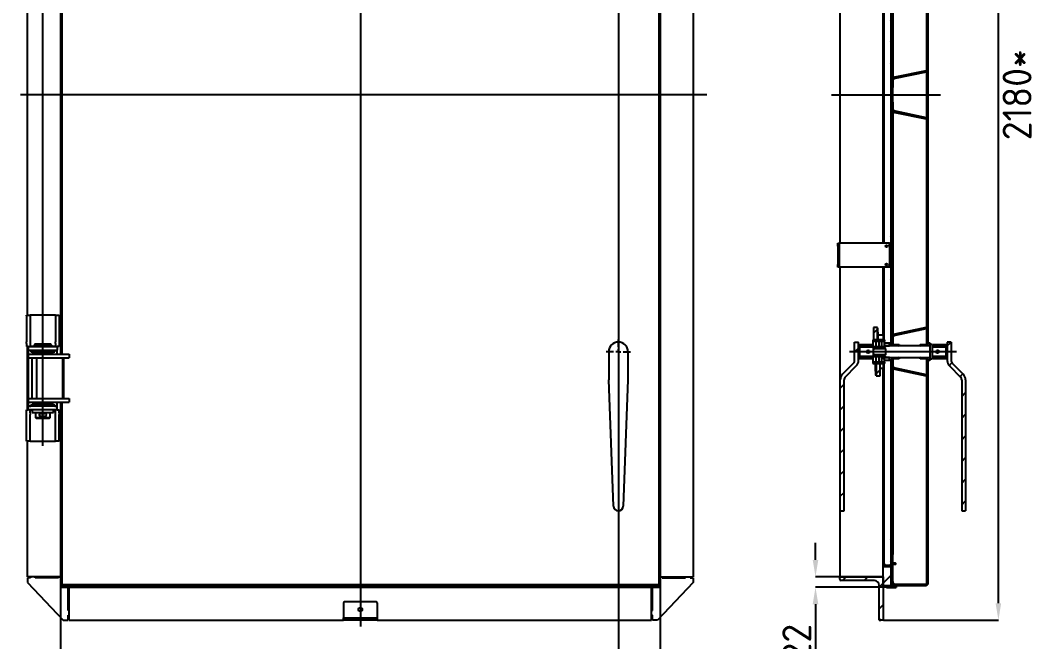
# Model space of a CAD drawing. Header units: millimetres. Extents: x 0 to 594, y 0 to 420.
# Drawn here: x 109.3 to 320.8, y 153.2 to 282 of the extents above; entities that cross this region are included whole.
import ezdxf

# ---------------------------------------------------------------- set-up
doc = ezdxf.new("R2010")
doc.units = ezdxf.units.MM
doc.header["$PDSIZE"] = -1
doc.layers.add('FORMAT', color=7, linetype='Continuous')
doc.styles.add('GOST-2.304_Type-B', font='')
doc.styles.add('SLDTEXTSTYLE1', font='TXT', dxfattribs={"width": 0.7})
doc.styles.get('GOST-2.304_Type-B').set_extended_font_data('GOST Common')
doc.dimstyles.new('SLDDIMSTYLE0', dxfattribs={"dimtxt": 3.5, "dimasz": 3.5, "dimexe": 0, "dimexo": 0.0625, "dimgap": 0.875, "dimtad": 2, "dimdec": 3, "dimlfac": 10, "dimrnd": 1e-09, "dimzin": 12, "dimdsep": 46, "dimtxsty": 'SLDTEXTSTYLE1', "dimsah": 1, "dimcen": 0.09, "dimadec": 0, "dimazin": 0, "dimtfac": 1, "dimtdec": 3, "dimtofl": 0, "dimtmove": 0, "dimatfit": 3, "dimfxl": 1, "dimfrac": 2, "dimtolj": 1, "dimtzin": 12, "dimarcsym": 0})
pattern_1 = [(45, (69, 0), (-2.245064, 2.245064), [])]
pattern_2 = [(135, (69, 0), (-2.245064, -2.245064), [])]

# ---------------------------------------------------------------- blocks, each defined once
blk = doc.blocks.new('*D3')
at = {"layer": 'Defpoints', "color": 0, "transparency": 16777216}
for p in [(117.55, 164.42), (241.95, 164.42), (117.55, 149.57)]:
    blk.add_point(p, dxfattribs=at)
at = {"layer": 'FORMAT', "color": 0, "lineweight": -2, "transparency": 16777216}
for p, q in [((117.55, 164.35), (117.55, 149.57)), ((241.95, 164.35), (241.95, 149.57)), ((238.45, 149.57), (121.05, 149.57))]:
    blk.add_line(p, q, dxfattribs=at)
at = {"layer": 'FORMAT', "color": 0, "transparency": 16777216}
for points in [[(121.05, 150.15), (121.05, 148.99), (117.55, 149.57)], [(238.45, 150.15), (238.45, 148.99), (241.95, 149.57)]]:
    blk.add_solid(points, dxfattribs=at)
at = {"layer": 'FORMAT', "color": 0, "transparency": 16777216, "insert": (179.75, 148.69), "char_height": 6, "attachment_point": 2, "style": 'GOST-2.304_Type-B'}
blk.add_mtext('\\A1;1244*', dxfattribs=at)
blk = doc.blocks.new('SW_CENTERMARKSYMBOL_1')
at = {"layer": 'FORMAT', "color": 0}
for p, q in [((0, 1), (0, 2.5)), ((-1, 0), (-2.5, 0)), ((0, 0), (-0.5, 0)), ((0, 0), (0, 0.5)), ((0, 0), (0, -0.5)), ((0, 0), (0.5, 0)), ((1, 0), (2.5, 0)), ((0, -1), (0, -34.14))]:
    blk.add_line(p, q, dxfattribs=at)
blk = doc.blocks.new('*D7')
at = {"layer": 'Defpoints', "color": 0, "transparency": 16777216}
for p in [(287.35, 375.62), (312.06, 375.62), (288.15, 157.62)]:
    blk.add_point(p, dxfattribs=at)
at = {"layer": 'FORMAT', "color": 0, "lineweight": -2, "transparency": 16777216}
for p, q in [((287.41, 375.62), (312.06, 375.62)), ((312.06, 161.12), (312.06, 372.12)), ((288.21, 157.62), (312.06, 157.62))]:
    blk.add_line(p, q, dxfattribs=at)
at = {"layer": 'FORMAT', "color": 0, "transparency": 16777216}
for points in [[(311.48, 372.12), (312.64, 372.12), (312.06, 375.62)], [(311.48, 161.12), (312.64, 161.12), (312.06, 157.62)]]:
    blk.add_solid(points, dxfattribs=at)
at = {"layer": 'FORMAT', "color": 0, "transparency": 16777216, "insert": (312.93, 266.62), "char_height": 6, "attachment_point": 2, "rotation": 90, "style": 'GOST-2.304_Type-B'}
blk.add_mtext('\\A1;2180*', dxfattribs=at)
blk = doc.blocks.new('*D31')
at = {"layer": 'Defpoints', "color": 0, "transparency": 16777216}
for p in [(288.15, 166.62), (274.13, 164.42), (290.85, 164.42)]:
    blk.add_point(p, dxfattribs=at)
at = {"layer": 'FORMAT', "color": 0, "lineweight": -2, "transparency": 16777216}
for p, q in [((274.13, 170.12), (274.13, 173.62)), ((288.09, 166.62), (274.13, 166.62)), ((290.79, 164.42), (274.13, 164.42)), ((274.13, 160.92), (274.13, 148.47))]:
    blk.add_line(p, q, dxfattribs=at)
at = {"layer": 'FORMAT', "color": 0, "transparency": 16777216}
for points in [[(273.55, 170.12), (274.71, 170.12), (274.13, 166.62)], [(273.55, 160.92), (274.71, 160.92), (274.13, 164.42)]]:
    blk.add_solid(points, dxfattribs=at)
at = {"layer": 'FORMAT', "color": 0, "transparency": 16777216, "insert": (270.25, 152.94), "char_height": 6, "attachment_point": 5, "rotation": 90, "style": 'GOST-2.304_Type-B'}
blk.add_mtext('\\A1;22', dxfattribs=at)

msp = doc.modelspace()

# ---------------------------------------------------------------- hatches: boundary and pattern name
at = {"linetype": 'Continuous', "lineweight": 0}
h = msp.add_hatch(dxfattribs=at)
h.set_pattern_fill('ANSI31', style=0)
h.paths.add_polyline_path([(217.05214, 214.32538), (217.65214, 214.32538), (217.65214, 215.51538), (217.05214, 215.51538)], flags=0)
h = msp.add_hatch(dxfattribs=at)
h.set_pattern_fill('ANSI31', angle=90, style=0)
h.paths.add_polyline_path([(217.65214, 214.32538), (218.25214, 214.32538), (218.25214, 215.51538), (217.65214, 215.51538)], flags=0)
h = msp.add_hatch(dxfattribs=at)
h.set_pattern_fill('ANSI31', angle=90, style=0)
h.paths.add_polyline_path([(218.85214, 214.32538), (219.45214, 214.32538), (219.45214, 215.51538), (218.85214, 215.51538)], flags=0)
h = msp.add_hatch(dxfattribs=at)
h.set_pattern_fill('ANSI31', angle=90, style=0)
edge = h.paths.add_edge_path(flags=0)
edge.add_line((228.85214, 214.61538), (228.85214, 215.11538))
edge.add_line((228.85214, 215.11538), (228.45214, 215.11538))
edge.add_line((228.45214, 215.11538), (228.45214, 214.86538))
edge.add_arc((228.40214, 214.86538), 0.05, 270, 360, ccw=False)
edge.add_line((228.40214, 214.81538), (226.85214, 214.81538))
edge.add_line((226.85214, 214.81538), (226.85214, 214.61538))
edge.add_line((226.85214, 214.61538), (226.95214, 214.51538))
edge.add_line((226.95214, 214.51538), (228.75214, 214.51538))
edge.add_line((228.75214, 214.51538), (228.85214, 214.61538))
h = msp.add_hatch(dxfattribs=at)
h.set_pattern_fill('ANSI31', style=0)
edge = h.paths.add_edge_path(flags=0)
edge.add_arc((216.05214, 213.31538), 0.2, -165, 165, ccw=False)
edge.add_line((215.85896, 213.26362), (215.76236, 213.23773))
edge.add_arc((216.05214, 213.31538), 0.3, 195, 525)
edge.add_line((215.76236, 213.39303), (215.85896, 213.36714))
h = msp.add_hatch(dxfattribs=at)
h.set_pattern_fill('ANSI31', style=0)
h.paths.add_polyline_path([(217.65214, 212.30538), (217.05214, 212.30538), (217.05214, 211.11538), (217.65214, 211.11538)], flags=0)
h = msp.add_hatch(dxfattribs=at)
h.set_pattern_fill('ANSI31', angle=90, style=0)
h.paths.add_polyline_path([(218.25214, 212.30538), (217.65214, 212.30538), (217.65214, 211.11538), (218.25214, 211.11538)], flags=0)
h = msp.add_hatch(dxfattribs=at)
h.set_pattern_fill('ANSI31', style=0)
h.paths.add_polyline_path([(218.85214, 212.30538), (218.25214, 212.30538), (218.25214, 211.11538), (218.85214, 211.11538)], flags=0)
h = msp.add_hatch(dxfattribs=at)
h.set_pattern_fill('ANSI31', style=0)
h.paths.add_polyline_path([(219.45214, 211.51538), (220.45214, 211.51538), (220.45214, 212.09038), (219.45214, 212.09038)], flags=0)
h = msp.add_hatch(dxfattribs=at)
h.set_pattern_fill('ANSI31', angle=90, style=0)
edge = h.paths.add_edge_path(flags=0)
edge.add_line((220.45214, 212.01538), (220.45214, 211.51538))
edge.add_line((220.45214, 211.51538), (220.85214, 211.51538))
edge.add_line((220.85214, 211.51538), (220.85214, 211.76538))
edge.add_arc((220.90214, 211.76538), 0.05, 90, 180, ccw=False)
edge.add_line((220.90214, 211.81538), (222.45214, 211.81538))
edge.add_line((222.45214, 211.81538), (222.45214, 212.01538))
edge.add_line((222.45214, 212.01538), (222.35214, 212.11538))
edge.add_line((222.35214, 212.11538), (220.55214, 212.11538))
edge.add_line((220.55214, 212.11538), (220.45214, 212.01538))
h = msp.add_hatch(dxfattribs=at)
h.set_pattern_fill('ANSI31', style=0)
edge = h.paths.add_edge_path(flags=0)
edge.add_arc((230.45214, 213.31538), 0.2, 15, 345, ccw=False)
edge.add_line((230.64533, 213.36714), (230.74192, 213.39303))
edge.add_arc((230.45214, 213.31538), 0.3, 15, 345)
edge.add_line((230.74192, 213.23773), (230.64533, 213.26362))
h = msp.add_hatch(dxfattribs=at)
h.set_pattern_fill('ANSI31', style=0)
h.paths.add_polyline_path([(219.85214, 164.71538), (219.85214, 164.41538), (221.85214, 164.41538), (221.85214, 164.71538)], flags=0)
at = {"layer": 'FORMAT'}
h = msp.add_hatch(dxfattribs=at)
h.set_pattern_fill('ANSI31', color=256, angle=90, style=0)
h.set_pattern_definition(pattern_2)
h.paths.add_polyline_path([(289.85214, 317.41538), (289.75214, 317.41538), (289.75214, 215.81538), (289.85214, 215.81538)], flags=0)
h = msp.add_hatch(dxfattribs=at)
h.set_pattern_fill('ANSI31', color=256, style=0)
h.set_pattern_definition(pattern_1)
h.paths.add_polyline_path([(297.45214, 318.39038), (297.15214, 318.39038), (297.15214, 214.84038), (297.45214, 214.84038)], flags=0)
h = msp.add_hatch(dxfattribs=at)
h.set_pattern_fill('ANSI31', color=256, style=0)
h.set_pattern_definition(pattern_1)
edge = h.paths.add_edge_path(flags=0)
edge.add_line((290.62977, 269.97094), (297.11333, 271.32169))
edge.add_line((297.11333, 271.32169), (297.05214, 271.61538))
edge.add_line((297.05214, 271.61538), (290.56858, 270.26464))
edge.add_arc((290.75214, 269.38356), 0.9, 101.7682889, 180)
edge.add_line((289.85214, 269.38356), (289.85214, 268.14038))
edge.add_line((289.85214, 268.14038), (290.15214, 268.14038))
edge.add_line((290.15214, 268.14038), (290.15214, 269.38356))
edge.add_arc((290.75214, 269.38356), 0.6, 101.7682889, 180, ccw=False)
h = msp.add_hatch(dxfattribs=at)
h.set_pattern_fill('ANSI31', color=256, style=0)
h.set_pattern_definition(pattern_1)
edge = h.paths.add_edge_path(flags=0)
edge.add_line((289.85214, 265.09038), (289.85214, 263.8472))
edge.add_arc((290.75214, 263.8472), 0.9, 180, 258.2317111)
edge.add_line((290.56858, 262.96612), (297.05214, 261.61538))
edge.add_line((297.05214, 261.61538), (297.11333, 261.90907))
edge.add_line((297.11333, 261.90907), (290.62977, 263.25982))
edge.add_arc((290.75214, 263.8472), 0.6, 180, 258.2317111, ccw=False)
edge.add_line((290.15214, 263.8472), (290.15214, 265.09038))
edge.add_line((290.15214, 265.09038), (289.85214, 265.09038))
h = msp.add_hatch(dxfattribs=at)
h.set_pattern_fill('ANSI31', color=256, style=0)
h.set_pattern_definition(pattern_1)
h.paths.add_polyline_path([(286.98547, 215.84038), (286.98547, 218.31538), (286.18547, 218.31538), (286.18547, 215.84038)], flags=0)
h = msp.add_hatch(dxfattribs=at)
h.set_pattern_fill('ANSI31', color=256, style=0)
h.set_pattern_definition(pattern_1)
edge = h.paths.add_edge_path(flags=0)
edge.add_line((290.62977, 216.67094), (297.11333, 218.02169))
edge.add_line((297.11333, 218.02169), (297.05214, 218.31538))
edge.add_line((297.05214, 218.31538), (290.56858, 216.96464))
edge.add_arc((290.75214, 216.08356), 0.9, 101.7682889, 180)
edge.add_line((289.85214, 216.08356), (289.85214, 214.84038))
edge.add_line((289.85214, 214.84038), (290.15214, 214.84038))
edge.add_line((290.15214, 214.84038), (290.15214, 216.08356))
edge.add_arc((290.75214, 216.08356), 0.6, 101.7682889, 180, ccw=False)
h = msp.add_hatch(dxfattribs=at)
h.set_pattern_fill('ANSI31', color=256, style=0)
h.set_pattern_definition(pattern_1)
edge = h.paths.add_edge_path(flags=0)
edge.add_arc((281.45214, 211.47812), 1.6, 315, 360)
edge.add_line((283.05214, 211.47812), (283.05214, 215.31538))
edge.add_line((283.05214, 215.31538), (282.25214, 215.31538))
edge.add_line((282.25214, 215.31538), (282.25214, 211.47812))
edge.add_arc((281.45214, 211.47812), 0.8, 315, 360, ccw=False)
edge.add_line((282.01783, 210.91244), (279.72077, 208.61538))
edge.add_arc((280.85214, 207.48401), 1.6, 135, 180)
edge.add_line((279.25214, 207.48401), (279.25214, 180.31538))
edge.add_line((279.25214, 180.31538), (280.05214, 180.31538))
edge.add_line((280.05214, 180.31538), (280.05214, 207.48401))
edge.add_arc((280.85214, 207.48401), 0.8, 135, 180, ccw=False)
edge.add_line((280.28646, 208.04969), (282.58351, 210.34675))
h = msp.add_hatch(dxfattribs=at)
h.set_pattern_fill('ANSI31', color=256, angle=90, style=0)
h.set_pattern_definition(pattern_2)
h.paths.add_polyline_path([(286.05214, 214.81538), (283.05214, 214.81538), (283.05214, 214.31538), (285.95214, 214.31538), (286.05214, 214.41538)], flags=0)
h = msp.add_hatch(dxfattribs=at)
h.set_pattern_fill('ANSI31', color=256, style=0)
h.set_pattern_definition(pattern_1)
h.paths.add_polyline_path([(287.25214, 214.32538), (287.85214, 214.32538), (287.85214, 215.51538), (287.25214, 215.51538)], flags=0)
h = msp.add_hatch(dxfattribs=at)
h.set_pattern_fill('ANSI31', color=256, style=0)
h.set_pattern_definition(pattern_1)
h.paths.add_polyline_path([(289.45214, 215.11538), (288.45214, 215.11538), (288.45214, 214.54038), (289.45214, 214.54038)], flags=0)
h = msp.add_hatch(dxfattribs=at)
h.set_pattern_fill('ANSI31', color=256, angle=90, style=0)
h.set_pattern_definition(pattern_2)
edge = h.paths.add_edge_path(flags=0)
edge.add_line((289.45214, 215.11538), (289.45214, 214.61538))
edge.add_line((289.45214, 214.61538), (289.55214, 214.51538))
edge.add_line((289.55214, 214.51538), (291.35214, 214.51538))
edge.add_line((291.35214, 214.51538), (291.45214, 214.61538))
edge.add_line((291.45214, 214.61538), (291.45214, 214.81538))
edge.add_line((291.45214, 214.81538), (289.90214, 214.81538))
edge.add_arc((289.90214, 214.86538), 0.05, 180, 270, ccw=False)
edge.add_line((289.85214, 214.86538), (289.85214, 215.11538))
edge.add_line((289.85214, 215.11538), (289.45214, 215.11538))
h = msp.add_hatch(dxfattribs=at)
h.set_pattern_fill('ANSI31', color=256, angle=90, style=0)
h.set_pattern_definition(pattern_2)
h.paths.add_polyline_path([(301.45214, 214.81538), (298.45214, 214.81538), (298.45214, 214.41538), (298.55214, 214.31538), (301.45214, 214.31538)], flags=0)
h = msp.add_hatch(dxfattribs=at)
h.set_pattern_fill('ANSI31', color=256, style=0)
h.set_pattern_definition(pattern_1)
edge = h.paths.add_edge_path(flags=0)
edge.add_line((302.25214, 215.31538), (301.45214, 215.31538))
edge.add_line((301.45214, 215.31538), (301.45214, 211.47812))
edge.add_arc((303.05214, 211.47812), 1.6, 180, 225)
edge.add_line((301.92077, 210.34675), (304.21783, 208.04969))
edge.add_arc((303.65214, 207.48401), 0.8, 0, 45, ccw=False)
edge.add_line((304.45214, 207.48401), (304.45214, 180.31538))
edge.add_line((304.45214, 180.31538), (305.25214, 180.31538))
edge.add_line((305.25214, 180.31538), (305.25214, 207.48401))
edge.add_arc((303.65214, 207.48401), 1.6, 0, 45)
edge.add_line((304.78351, 208.61538), (302.48646, 210.91244))
edge.add_arc((303.05214, 211.47812), 0.8, 180, 225, ccw=False)
edge.add_line((302.25214, 211.47812), (302.25214, 215.31538))
h = msp.add_hatch(dxfattribs=at)
h.set_pattern_fill('ANSI31', color=256, angle=90, style=0)
h.set_pattern_definition(pattern_2)
h.paths.add_polyline_path([(283.05214, 211.81538), (286.05214, 211.81538), (286.05214, 212.21538), (285.95214, 212.31538), (283.05214, 212.31538)], flags=0)
h = msp.add_hatch(dxfattribs=at)
h.set_pattern_fill('ANSI31', color=256, angle=90, style=0)
h.set_pattern_definition(pattern_2)
h.paths.add_polyline_path([(288.45214, 212.30538), (287.85214, 212.30538), (287.85214, 211.11538), (288.45214, 211.11538)], flags=0)
h = msp.add_hatch(dxfattribs=at)
h.set_pattern_fill('ANSI31', color=256, style=0)
h.set_pattern_definition(pattern_1)
edge = h.paths.add_edge_path(flags=0)
edge.add_line((289.85214, 211.79038), (289.85214, 210.5472))
edge.add_arc((290.75214, 210.5472), 0.9, 180, 258.2317111)
edge.add_line((290.56858, 209.66612), (297.05214, 208.31538))
edge.add_line((297.05214, 208.31538), (297.11333, 208.60907))
edge.add_line((297.11333, 208.60907), (290.62977, 209.95982))
edge.add_arc((290.75214, 210.5472), 0.6, 180, 258.2317111, ccw=False)
edge.add_line((290.15214, 210.5472), (290.15214, 211.79038))
edge.add_line((290.15214, 211.79038), (289.85214, 211.79038))
h = msp.add_hatch(dxfattribs=at)
h.set_pattern_fill('ANSI31', color=256, angle=90, style=0)
h.set_pattern_definition(pattern_2)
edge = h.paths.add_edge_path(flags=0)
edge.add_line((297.85214, 211.51538), (297.85214, 212.01538))
edge.add_line((297.85214, 212.01538), (297.75214, 212.11538))
edge.add_line((297.75214, 212.11538), (295.95214, 212.11538))
edge.add_line((295.95214, 212.11538), (295.85214, 212.01538))
edge.add_line((295.85214, 212.01538), (295.85214, 211.81538))
edge.add_line((295.85214, 211.81538), (297.40214, 211.81538))
edge.add_arc((297.40214, 211.76538), 0.05, 0, 90, ccw=False)
edge.add_line((297.45214, 211.76538), (297.45214, 211.51538))
edge.add_line((297.45214, 211.51538), (297.85214, 211.51538))
h = msp.add_hatch(dxfattribs=at)
h.set_pattern_fill('ANSI31', color=256, style=0)
h.set_pattern_definition(pattern_1)
h.paths.add_polyline_path([(297.15214, 211.79038), (297.15214, 165.01538), (297.45214, 165.01538), (297.45214, 211.79038)], flags=0)
h = msp.add_hatch(dxfattribs=at)
h.set_pattern_fill('ANSI31', color=256, angle=90, style=0)
h.set_pattern_definition(pattern_2)
h.paths.add_polyline_path([(298.45214, 211.81538), (301.45214, 211.81538), (301.45214, 212.31538), (298.55214, 212.31538), (298.45214, 212.21538)], flags=0)
h = msp.add_hatch(dxfattribs=at)
h.set_pattern_fill('ANSI31', color=256, style=0)
h.set_pattern_definition(pattern_1)
h.paths.add_polyline_path([(286.71881, 210.79038), (286.71881, 208.31538), (287.51881, 208.31538), (287.51881, 210.79038)], flags=0)
h = msp.add_hatch(dxfattribs=at)
h.set_pattern_fill('ANSI31', color=256, angle=90, style=0)
h.set_pattern_definition(pattern_2)
edge = h.paths.add_edge_path(flags=0)
edge.add_line((289.85214, 210.81538), (289.75214, 210.81538))
edge.add_line((289.75214, 210.81538), (289.75214, 169.01538))
edge.add_arc((289.55214, 169.01538), 0.2, 270, 360, ccw=False)
edge.add_line((289.55214, 168.81538), (288.35214, 168.81538))
edge.add_line((288.35214, 168.81538), (288.35214, 168.71538))
edge.add_line((288.35214, 168.71538), (289.55214, 168.71538))
edge.add_arc((289.55214, 169.01538), 0.3, 270, 360)
edge.add_line((289.85214, 169.01538), (289.85214, 210.81538))
h = msp.add_hatch(dxfattribs=at)
h.set_pattern_fill('ANSI31', color=256, angle=90, style=0)
h.set_pattern_definition(pattern_2)
edge = h.paths.add_edge_path(flags=0)
edge.add_line((297.15214, 165.01538), (290.75214, 165.01538))
edge.add_arc((290.75214, 165.61538), 0.6, 180, 270, ccw=False)
edge.add_line((290.15214, 165.61538), (290.15214, 171.21538))
edge.add_line((290.15214, 171.21538), (289.85214, 171.21538))
edge.add_line((289.85214, 171.21538), (289.85214, 165.61538))
edge.add_arc((290.75214, 165.61538), 0.9, 180, 270)
edge.add_line((290.75214, 164.71538), (297.15214, 164.71538))
edge.add_line((297.15214, 164.71538), (297.15214, 165.01538))
h = msp.add_hatch(dxfattribs=at)
h.set_pattern_fill('ANSI31', color=256, style=0)
h.set_pattern_definition(pattern_1)
h.paths.add_polyline_path([(288.15214, 164.71538), (289.85214, 164.71538), (289.85214, 168.71538), (288.15214, 168.71538)], flags=0)
h = msp.add_hatch(dxfattribs=at)
h.set_pattern_fill('ANSI31', color=256, style=0)
h.set_pattern_definition(pattern_1)
edge = h.paths.add_edge_path(flags=0)
edge.add_line((288.15214, 157.61538), (288.15214, 166.61538))
edge.add_line((288.15214, 166.61538), (279.15214, 166.61538))
edge.add_line((279.15214, 166.61538), (279.15214, 166.14538))
edge.add_arc((279.48214, 166.14538), 0.33, 180, 270)
edge.add_line((279.48214, 165.81538), (286.35214, 165.81538))
edge.add_arc((286.35214, 164.81538), 1, 0, 90, ccw=False)
edge.add_line((287.35214, 164.81538), (287.35214, 157.94538))
edge.add_arc((287.68214, 157.94538), 0.33, 180, 270)
edge.add_line((287.68214, 157.61538), (288.15214, 157.61538))

# ---------------------------------------------------------------- linework, layer by layer
for p, q in [((233.24833, 389.79651), (233.24833, 135.09565)), ((179.74833, 377.06949), (179.74833, 156.31853)), ((241.64833, 368.21538), (241.64833, 165.01538)), ((241.94832, 368.81538), (241.94832, 164.41538)), ((248.74833, 366.61538), (248.74833, 166.61538)), ((113.89833, 193.75696), (113.89833, 340.42097)), ((279.15214, 337.41538), (279.15214, 235.81538)), ((117.54833, 320.41538), (117.54833, 212.81538)), ((117.84832, 320.41538), (117.84832, 212.81538)), ((288.35214, 235.81538), (288.35214, 317.43338)), ((289.75214, 317.41538), (289.75214, 215.81538)), ((289.85214, 317.41538), (289.85214, 215.81538)), ((297.15214, 318.39038), (297.15214, 214.84038)), ((297.45214, 318.39038), (297.45214, 214.84038)), ((288.15214, 235.81538), (288.15214, 316.42039)), ((290.15214, 316.47638), (290.15214, 270.05438)), ((110.74833, 220.91538), (110.74833, 312.31538)), ((297.05214, 271.61538), (290.56858, 270.26464)), ((297.11333, 271.32169), (290.62977, 269.97094)), ((297.11333, 271.32169), (297.05214, 271.61538)), ((289.85214, 269.38356), (289.85214, 268.14038)), ((290.15214, 269.38356), (290.15214, 268.14038)), ((251.61818, 266.61538), (109.25455, 266.61538)), ((277.48214, 266.61538), (300.0473, 266.61538)), ((290.15214, 268.14038), (289.85214, 268.14038)), ((290.15214, 265.09038), (290.15214, 268.14038)), ((289.85214, 265.09038), (290.15214, 265.09038)), ((289.85214, 265.09038), (289.85214, 263.8472)), ((290.15214, 265.09038), (290.15214, 263.8472)), ((290.15214, 263.17638), (290.15214, 216.75438)), ((290.56858, 262.96612), (297.05214, 261.61538)), ((290.62977, 263.25982), (297.11333, 261.90907)), ((297.05214, 261.61538), (297.11333, 261.90907)), ((278.75214, 235.21538), (278.75214, 235.81538)), ((278.75214, 235.81538), (279.05214, 235.81538)), ((278.75214, 235.21538), (278.75214, 231.41538)), ((279.05214, 235.81538), (279.05214, 235.21538)), ((279.35214, 235.81538), (279.05214, 235.81538)), ((279.05214, 235.21538), (279.05214, 231.41538)), ((289.15214, 235.81538), (279.35214, 235.81538)), ((289.45214, 235.81538), (289.15214, 235.81538)), ((289.45214, 235.21538), (289.45214, 235.81538)), ((289.45214, 235.81538), (289.75214, 235.81538)), ((289.45214, 235.21538), (289.45214, 231.41538)), ((278.75214, 230.81538), (278.75214, 231.41538)), ((279.05214, 230.81538), (278.75214, 230.81538)), ((279.05214, 231.41538), (279.05214, 230.81538)), ((279.35214, 230.81538), (279.05214, 230.81538)), ((279.15214, 230.81538), (279.15214, 166.61538)), ((289.15214, 230.81538), (279.35214, 230.81538)), ((288.15214, 216.81037), (288.15214, 230.81538)), ((288.35214, 215.79738), (288.35214, 230.81538)), ((289.45214, 230.81538), (289.15214, 230.81538)), ((289.45214, 230.81538), (289.45214, 231.41538)), ((289.75214, 230.81538), (289.45214, 230.81538)), ((110.49833, 220.91538), (111.29833, 220.91538)), ((110.49833, 220.7451), (110.49833, 220.91538)), ((110.49833, 220.7451), (110.49833, 215.35688)), ((111.29833, 220.91538), (111.29833, 220.7451)), ((116.49833, 220.91538), (111.29833, 220.91538)), ((111.29833, 220.7451), (111.29833, 215.35688)), ((116.49833, 220.91538), (117.29833, 220.91538)), ((116.49833, 220.7451), (116.49833, 220.91538)), ((116.49833, 220.7451), (116.49833, 215.35688)), ((117.29833, 220.91538), (117.29833, 220.7451)), ((117.29833, 220.7451), (117.29833, 215.35688)), ((286.98547, 218.31538), (286.18547, 218.31538)), ((286.18547, 218.31538), (286.18547, 215.84038)), ((286.98547, 215.84038), (286.98547, 218.31538)), ((297.05214, 218.31538), (290.56858, 216.96464)), ((297.11333, 218.02169), (290.62977, 216.67094)), ((297.11333, 218.02169), (297.05214, 218.31538)), ((286.65214, 215.79738), (286.05214, 215.79738)), ((286.05214, 215.79738), (286.05214, 215.51538)), ((286.21502, 215.79738), (286.18547, 215.84038)), ((286.18547, 215.84038), (286.98547, 215.84038)), ((287.25214, 215.79738), (286.65214, 215.79738)), ((286.65214, 215.79738), (286.65214, 215.51538)), ((287.01502, 215.79738), (286.98547, 215.84038)), ((287.15214, 215.81538), (287.15214, 216.81538)), ((287.15214, 216.81538), (288.15214, 216.81538)), ((287.15214, 215.81538), (287.15214, 215.79738)), ((287.85214, 215.79738), (287.25214, 215.79738)), ((287.25214, 215.79738), (287.25214, 215.51538)), ((288.45214, 215.79738), (287.85214, 215.79738)), ((287.85214, 215.79738), (287.85214, 215.51538)), ((288.15214, 216.81037), (288.15214, 215.81538)), ((288.15214, 215.81538), (288.15214, 215.79738)), ((288.45214, 215.79738), (288.45214, 215.51538)), ((289.85214, 215.81538), (289.75214, 215.81538)), ((289.75214, 215.81538), (289.75214, 215.11538)), ((289.85214, 216.08356), (289.85214, 214.84038)), ((290.15214, 216.08356), (290.15214, 214.84038)), ((110.49833, 215.02716), (110.49833, 215.35688)), ((110.49833, 215.02716), (110.49833, 214.41538)), ((110.89833, 214.41538), (110.49833, 214.41538)), ((110.74833, 201.21538), (110.74833, 214.41538)), ((110.89833, 214.41538), (110.89833, 213.61538)), ((110.89833, 214.41538), (111.12055, 214.41538)), ((111.12055, 214.41538), (116.6761, 214.41538)), ((111.29833, 215.35688), (111.29833, 215.02716)), ((111.29833, 215.02716), (111.29833, 214.41538)), ((111.29833, 214.44038), (111.89833, 214.44038)), ((112.29833, 214.91538), (112.09832, 214.71538)), ((112.09832, 214.71538), (112.09832, 214.41538)), ((115.69833, 214.71538), (112.09832, 214.71538)), ((112.29833, 214.91538), (115.49833, 214.91538)), ((115.69833, 214.71538), (115.49833, 214.91538)), ((115.69833, 214.41538), (115.69833, 214.71538)), ((115.89833, 214.44038), (116.49833, 214.44038)), ((116.49833, 215.02716), (116.49833, 215.35688)), ((116.49833, 215.02716), (116.49833, 214.41538)), ((116.6761, 214.41538), (116.89833, 214.41538)), ((117.29833, 214.41538), (116.89833, 214.41538)), ((116.89833, 214.41538), (116.89833, 213.61538)), ((117.29833, 215.35688), (117.29833, 215.02716)), ((117.29833, 215.02716), (117.29833, 214.41538)), ((282.25214, 211.47812), (282.25214, 215.31538)), ((282.25214, 215.31538), (283.05214, 215.31538)), ((283.05214, 211.47812), (283.05214, 215.31538)), ((283.05214, 214.81538), (286.05214, 214.81538)), ((283.05214, 214.31538), (283.05214, 214.81538)), ((283.05214, 214.31538), (285.95214, 214.31538)), ((283.25214, 214.31538), (283.15214, 214.21538)), ((283.15214, 212.41538), (283.15214, 214.21538)), ((286.10214, 214.31538), (283.25214, 214.31538)), ((283.25214, 214.31538), (283.25214, 212.31538)), ((285.95214, 214.31538), (286.05214, 214.41538)), ((286.05214, 215.51538), (286.65214, 215.51538)), ((286.05214, 215.51538), (286.05214, 214.32538)), ((286.05214, 214.41538), (286.05214, 214.81538)), ((286.05214, 214.32538), (286.05214, 214.31538)), ((286.13778, 214.32538), (286.05214, 214.32538)), ((286.15214, 214.31538), (286.10214, 214.31538)), ((286.15214, 214.31538), (286.25214, 214.31538)), ((286.15214, 213.77364), (286.15214, 214.31538)), ((286.15214, 213.63553), (286.15214, 213.77364)), ((286.25214, 214.31538), (286.25214, 213.9787)), ((288.55214, 214.31538), (286.25214, 214.31538)), ((286.25214, 213.9787), (288.55214, 213.9787)), ((286.65214, 214.32538), (286.2665, 214.32538)), ((286.65214, 215.51538), (287.25214, 215.51538)), ((286.65214, 215.51538), (286.65214, 214.32538)), ((287.25214, 214.32538), (286.65214, 214.32538)), ((286.65214, 214.31538), (286.65214, 214.32538)), ((287.25214, 215.51538), (287.25214, 214.32538)), ((287.25214, 215.51538), (287.85214, 215.51538)), ((287.85214, 214.32538), (287.25214, 214.32538)), ((287.25214, 214.31538), (287.25214, 214.32538)), ((287.85214, 215.51538), (287.85214, 214.32538)), ((287.85214, 215.51538), (288.45214, 215.51538)), ((288.45214, 214.32538), (287.85214, 214.32538)), ((287.85214, 214.31538), (287.85214, 214.32538)), ((288.45214, 214.32538), (288.45214, 215.51538)), ((288.45214, 214.54038), (288.45214, 215.11538)), ((288.45214, 215.11538), (289.45214, 215.11538)), ((288.45214, 214.54038), (289.45214, 214.54038)), ((297.80214, 214.51538), (288.65214, 214.51538)), ((288.65214, 214.51538), (288.65214, 214.41538)), ((288.65214, 213.79497), (288.65214, 212.8358)), ((289.45214, 214.54038), (289.45214, 215.11538)), ((289.45214, 215.11538), (289.85214, 215.11538)), ((289.45214, 214.61538), (289.45214, 215.11538)), ((289.45214, 214.61538), (289.55214, 214.51538)), ((289.45214, 214.51538), (289.45214, 214.54038)), ((291.35214, 214.51538), (289.55214, 214.51538)), ((289.85214, 215.11538), (289.85214, 214.86538)), ((290.15214, 214.84038), (289.85214, 214.84038)), ((289.90214, 214.81538), (291.45214, 214.81538)), ((290.15214, 214.81538), (290.15214, 214.84038)), ((291.35214, 214.51538), (291.45214, 214.61538)), ((291.45214, 214.81538), (291.45214, 214.61538)), ((291.45214, 214.61538), (291.45214, 214.51538)), ((295.85214, 214.81538), (297.40214, 214.81538)), ((295.85214, 214.61538), (295.85214, 214.81538)), ((295.85214, 214.51538), (295.85214, 214.61538)), ((295.85214, 214.61538), (295.95214, 214.51538)), ((297.75214, 214.51538), (295.95214, 214.51538)), ((297.45214, 214.84038), (297.15214, 214.84038)), ((297.15214, 214.81538), (297.15214, 214.84038)), ((297.45214, 214.86538), (297.45214, 215.11538)), ((297.45214, 215.11538), (297.85214, 215.11538)), ((297.75214, 214.51538), (297.85214, 214.61538)), ((297.85214, 215.11538), (297.85214, 214.81538)), ((298.35214, 214.81538), (297.85214, 214.81538)), ((297.85214, 214.81538), (297.85214, 211.81538)), ((298.35214, 214.81538), (298.35214, 211.81538)), ((301.25214, 214.31538), (298.40214, 214.31538)), ((298.45214, 214.81538), (301.45214, 214.81538)), ((298.45214, 214.81538), (298.45214, 214.41538)), ((298.45214, 214.31538), (298.45214, 214.41538)), ((298.45214, 214.41538), (298.55214, 214.31538)), ((298.55214, 214.31538), (301.45214, 214.31538)), ((301.35214, 214.21538), (301.25214, 214.31538)), ((301.25214, 212.31538), (301.25214, 214.31538)), ((301.35214, 214.21538), (301.35214, 212.41538)), ((301.45214, 215.31538), (301.45214, 211.47812)), ((302.25214, 215.31538), (301.45214, 215.31538)), ((301.45214, 214.81538), (301.45214, 214.31538)), ((302.25214, 215.31538), (302.25214, 211.47812)), ((110.84833, 212.81538), (110.84833, 212.01538)), ((110.84833, 212.81538), (112.46644, 212.81538)), ((110.84833, 212.01538), (112.46644, 212.01538)), ((110.89833, 213.61538), (111.12055, 213.61538)), ((110.89833, 213.59038), (110.89833, 212.81538)), ((111.39833, 213.59038), (110.89833, 213.59038)), ((110.89833, 212.01538), (110.89833, 203.61538)), ((111.12055, 213.61538), (116.6761, 213.61538)), ((111.39833, 213.61538), (111.39833, 213.31538)), ((111.39833, 213.31538), (116.39833, 213.31538)), ((111.64833, 212.01538), (111.64833, 203.61538)), ((111.94833, 213.21538), (111.84832, 213.11538)), ((111.84832, 213.11538), (111.84832, 212.81538)), ((115.94833, 213.11538), (111.84832, 213.11538)), ((111.94833, 213.21538), (115.84833, 213.21538)), ((112.39833, 213.31538), (112.39833, 213.21538)), ((112.46644, 212.81538), (117.67554, 212.81538)), ((112.46644, 212.01538), (117.67554, 212.01538)), ((112.56922, 212.01538), (112.56922, 203.61538)), ((115.39833, 213.21538), (115.39833, 213.31538)), ((115.94833, 213.11538), (115.84833, 213.21538)), ((115.94833, 212.81538), (115.94833, 213.11538)), ((116.39833, 213.31538), (116.39833, 213.61538)), ((116.89833, 213.59038), (116.39833, 213.59038)), ((116.6761, 213.61538), (116.89833, 213.61538)), ((116.89833, 212.81538), (116.89833, 213.59038)), ((117.67554, 212.81538), (118.42669, 212.81538)), ((117.67554, 212.01538), (118.42669, 212.01538)), ((118.0435, 203.61538), (118.0435, 212.01538)), ((118.23129, 203.61538), (118.23129, 212.01538)), ((118.42669, 212.81538), (118.84832, 212.81538)), ((118.42669, 212.01538), (118.84832, 212.01538)), ((118.84832, 212.81538), (119.34833, 212.81538)), ((118.84832, 212.01538), (119.34833, 212.01538)), ((119.34833, 212.81538), (119.34833, 212.01538)), ((231.24833, 213.31538), (231.24833, 211.47812)), ((235.24833, 213.31538), (235.24833, 211.47812)), ((303.35214, 213.31538), (281.15214, 213.31538)), ((285.95214, 212.31538), (283.05214, 212.31538)), ((283.05214, 211.81538), (283.05214, 212.31538)), ((286.05214, 211.81538), (283.05214, 211.81538)), ((283.15214, 212.41538), (283.25214, 212.31538)), ((283.25214, 212.31538), (286.10214, 212.31538)), ((284.85896, 213.36714), (284.76236, 213.39303)), ((284.76236, 213.23773), (284.85896, 213.26361)), ((284.77479, 213.20102), (284.76236, 213.23773)), ((286.05214, 212.21538), (285.95214, 212.31538)), ((286.05214, 212.31538), (286.05214, 212.30538)), ((286.05214, 212.30538), (286.05214, 211.11538)), ((286.05214, 212.30538), (286.13508, 212.30538)), ((286.05214, 211.81538), (286.05214, 212.21538)), ((286.10214, 212.31538), (286.11444, 212.31538)), ((286.15214, 212.85712), (286.15214, 212.99523)), ((286.15214, 212.85712), (286.25214, 212.65205)), ((286.15214, 212.31538), (286.15214, 212.85712)), ((286.25214, 212.31538), (286.15214, 212.31538)), ((286.25214, 212.65205), (286.25214, 212.31538)), ((288.55214, 212.65205), (286.25214, 212.65205)), ((286.25214, 212.31538), (288.55214, 212.31538)), ((286.2665, 212.30538), (286.65214, 212.30538)), ((286.65214, 212.30538), (286.65214, 212.31538)), ((286.65214, 212.30538), (287.25214, 212.30538)), ((286.65214, 212.30538), (286.65214, 211.11538)), ((287.25214, 212.30538), (287.25214, 212.31538)), ((287.25214, 212.30538), (287.25214, 211.11538)), ((287.25214, 212.30538), (287.85214, 212.30538)), ((287.85214, 212.30538), (287.85214, 212.31538)), ((287.85214, 212.30538), (287.85214, 211.11538)), ((287.85214, 212.30538), (288.45214, 212.30538)), ((288.45214, 211.11538), (288.45214, 212.30538)), ((288.45214, 211.51538), (288.45214, 212.09038)), ((289.45214, 212.09038), (288.45214, 212.09038)), ((288.65214, 212.21538), (288.65214, 212.11538)), ((288.65214, 212.11538), (297.80214, 212.11538)), ((289.45214, 212.09038), (289.45214, 212.11538)), ((289.55214, 212.11538), (289.45214, 212.01538)), ((289.45214, 211.51538), (289.45214, 212.09038)), ((289.45214, 211.51538), (289.45214, 212.01538)), ((289.55214, 212.11538), (291.35214, 212.11538)), ((289.85214, 211.79038), (290.15214, 211.79038)), ((289.85214, 211.79038), (289.85214, 210.5472)), ((289.85214, 211.76538), (289.85214, 211.51538)), ((291.45214, 211.81538), (289.90214, 211.81538)), ((290.15214, 211.79038), (290.15214, 211.81538)), ((290.15214, 211.79038), (290.15214, 210.5472)), ((291.45214, 212.01538), (291.35214, 212.11538)), ((291.45214, 212.11538), (291.45214, 212.01538)), ((291.45214, 212.01538), (291.45214, 211.81538)), ((295.85214, 212.01538), (295.85214, 212.11538)), ((295.95214, 212.11538), (295.85214, 212.01538)), ((295.85214, 211.81538), (295.85214, 212.01538)), ((297.40214, 211.81538), (295.85214, 211.81538)), ((295.95214, 212.11538), (297.75214, 212.11538)), ((297.15214, 211.79038), (297.15214, 211.81538)), ((297.15214, 211.79038), (297.45214, 211.79038)), ((297.15214, 211.79038), (297.15214, 165.01538)), ((297.45214, 211.79038), (297.45214, 165.01538)), ((297.45214, 211.51538), (297.45214, 211.76538)), ((297.85214, 212.01538), (297.75214, 212.11538)), ((297.85214, 211.81538), (298.35214, 211.81538)), ((297.85214, 211.81538), (297.85214, 211.51538)), ((298.40214, 212.31538), (301.25214, 212.31538)), ((298.55214, 212.31538), (298.45214, 212.21538)), ((298.45214, 212.21538), (298.45214, 212.31538)), ((298.45214, 212.21538), (298.45214, 211.81538)), ((301.45214, 211.81538), (298.45214, 211.81538)), ((301.45214, 212.31538), (298.55214, 212.31538)), ((299.74192, 213.39303), (299.64533, 213.36714)), ((299.64533, 213.26361), (299.74192, 213.23773)), ((299.71742, 213.45547), (299.74192, 213.39303)), ((299.74192, 213.23773), (299.73635, 213.21932)), ((301.25214, 212.31538), (301.35214, 212.41538)), ((301.45214, 212.31538), (301.45214, 211.81538)), ((231.24833, 211.47812), (231.24833, 210.91244)), ((231.24833, 210.91244), (231.24833, 208.61538)), ((235.24833, 211.47812), (235.24833, 210.91244)), ((235.24833, 210.91244), (235.24833, 208.61538)), ((279.72077, 208.61538), (282.01783, 210.91244)), ((280.28646, 208.04969), (282.58351, 210.34675)), ((286.05214, 211.11538), (286.05214, 210.83338)), ((286.65214, 211.11538), (286.05214, 211.11538)), ((286.05214, 210.83338), (286.65214, 210.83338)), ((287.25214, 211.11538), (286.65214, 211.11538)), ((286.65214, 211.11538), (286.65214, 210.83338)), ((286.65214, 210.83338), (287.25214, 210.83338)), ((286.71881, 210.79038), (286.68926, 210.83338)), ((286.71881, 210.79038), (286.71881, 208.31538)), ((287.51881, 210.79038), (286.71881, 210.79038)), ((287.85214, 211.11538), (287.25214, 211.11538)), ((287.25214, 211.11538), (287.25214, 210.83338)), ((287.25214, 210.83338), (287.85214, 210.83338)), ((287.51881, 210.79038), (287.48926, 210.83338)), ((287.51881, 208.31538), (287.51881, 210.79038)), ((288.15214, 209.81538), (287.51881, 209.81538)), ((288.45214, 211.11538), (287.85214, 211.11538)), ((287.85214, 211.11538), (287.85214, 210.83338)), ((287.85214, 210.83338), (288.45214, 210.83338)), ((288.15214, 210.83338), (288.15214, 210.81538)), ((288.15214, 210.81538), (288.15214, 209.82039)), ((288.15214, 168.71538), (288.15214, 209.82039)), ((288.35214, 169.31538), (288.35214, 210.83338)), ((289.45214, 211.51538), (288.45214, 211.51538)), ((288.45214, 211.11538), (288.45214, 210.83338)), ((289.85214, 211.51538), (289.45214, 211.51538)), ((289.75214, 211.51538), (289.75214, 210.81538)), ((289.75214, 210.81538), (289.75214, 169.01538)), ((289.75214, 210.81538), (289.85214, 210.81538)), ((289.85214, 210.81538), (289.85214, 169.01538)), ((290.15214, 209.87638), (290.15214, 171.21538)), ((290.56858, 209.66612), (297.05214, 208.31538)), ((290.62977, 209.95982), (297.11333, 208.60908)), ((297.85214, 211.51538), (297.45214, 211.51538)), ((301.92077, 210.34675), (304.21783, 208.04969)), ((302.48646, 210.91244), (304.78351, 208.61538)), ((231.24833, 208.61538), (231.24833, 207.48401)), ((232.24906, 181.27722), (231.24833, 207.48401)), ((235.24833, 207.48401), (234.2476, 181.27722)), ((235.24833, 208.61538), (235.24833, 207.48401)), ((279.25214, 180.31538), (279.25214, 207.48401)), ((280.05214, 180.31538), (280.05214, 207.48401)), ((286.71881, 208.31538), (287.51881, 208.31538)), ((297.05214, 208.31538), (297.11333, 208.60908)), ((304.45214, 207.48401), (304.45214, 180.31538)), ((305.25214, 207.48401), (305.25214, 180.31538)), ((110.84833, 203.61538), (110.84833, 202.81538)), ((110.84833, 203.61538), (112.46644, 203.61538)), ((112.46644, 203.61538), (117.67554, 203.61538)), ((117.67554, 203.61538), (118.42669, 203.61538)), ((118.42669, 203.61538), (118.84832, 203.61538)), ((118.84832, 203.61538), (119.34833, 203.61538)), ((119.34833, 203.61538), (119.34833, 202.81538)), ((110.49833, 201.21538), (110.89833, 201.21538)), ((110.49833, 200.6036), (110.49833, 201.21538)), ((110.84833, 202.81538), (112.46644, 202.81538)), ((110.89833, 202.81538), (110.89833, 202.04038)), ((110.89833, 202.04038), (111.39833, 202.04038)), ((110.89833, 201.21538), (110.89833, 202.01538)), ((111.12055, 202.01538), (110.89833, 202.01538)), ((111.12055, 201.21538), (110.89833, 201.21538)), ((116.6761, 202.01538), (111.12055, 202.01538)), ((116.6761, 201.21538), (111.12055, 201.21538)), ((111.29833, 200.6036), (111.29833, 201.21538)), ((111.69833, 201.19038), (111.29833, 201.19038)), ((111.39833, 202.31538), (111.39833, 202.01538)), ((111.39833, 202.31538), (116.39833, 202.31538)), ((111.69833, 201.21538), (111.69833, 200.71538)), ((111.84832, 202.81538), (111.84832, 202.51538)), ((111.84832, 202.51538), (111.94833, 202.41538)), ((111.84832, 202.51538), (115.94833, 202.51538)), ((115.84833, 202.41538), (111.94833, 202.41538)), ((112.39833, 202.41538), (112.39833, 202.31538)), ((112.46644, 202.81538), (117.67554, 202.81538)), ((115.39833, 202.31538), (115.39833, 202.41538)), ((115.84833, 202.41538), (115.94833, 202.51538)), ((115.94833, 202.51538), (115.94833, 202.81538)), ((116.09833, 200.71538), (116.09833, 201.21538)), ((116.49833, 201.19038), (116.09833, 201.19038)), ((116.39833, 202.01538), (116.39833, 202.31538)), ((116.39833, 202.04038), (116.89833, 202.04038)), ((116.49833, 200.6036), (116.49833, 201.21538)), ((116.89833, 202.01538), (116.6761, 202.01538)), ((116.89833, 201.21538), (116.6761, 201.21538)), ((116.89833, 202.04038), (116.89833, 202.81538)), ((116.89833, 201.21538), (116.89833, 202.01538)), ((116.89833, 201.21538), (117.29833, 201.21538)), ((117.29833, 200.6036), (117.29833, 201.21538)), ((117.54833, 202.81538), (117.54833, 164.41538)), ((117.67554, 202.81538), (118.42669, 202.81538)), ((117.84832, 202.81538), (117.84832, 165.01538)), ((118.42669, 202.81538), (118.84832, 202.81538)), ((118.84832, 202.81538), (119.34833, 202.81538)), ((110.49833, 200.27388), (110.49833, 200.6036)), ((110.49833, 194.88566), (110.49833, 200.27388)), ((111.29833, 200.6036), (111.29833, 200.27388)), ((111.29833, 194.88566), (111.29833, 200.27388)), ((111.69833, 200.71538), (113.89833, 200.71538)), ((112.39833, 200.71538), (112.39833, 199.61538)), ((112.39833, 199.61538), (112.59832, 199.41538)), ((115.39833, 199.61538), (112.39833, 199.61538)), ((115.19833, 199.41538), (112.59832, 199.41538)), ((113.44833, 200.51538), (114.34833, 200.51538)), ((113.44833, 199.91538), (114.34833, 199.91538)), ((113.89833, 200.71538), (116.09833, 200.71538)), ((115.19833, 199.41538), (115.39833, 199.61538)), ((115.39833, 199.61538), (115.39833, 200.71538)), ((116.49833, 200.27388), (116.49833, 200.6036)), ((116.49833, 194.88566), (116.49833, 200.27388)), ((117.29833, 200.6036), (117.29833, 200.27388)), ((117.29833, 194.88566), (117.29833, 200.27388)), ((110.49833, 194.71538), (110.49833, 194.88566)), ((111.29833, 194.71538), (110.49833, 194.71538)), ((110.74833, 166.61538), (110.74833, 194.71538)), ((111.29833, 194.88566), (111.29833, 194.71538)), ((111.29833, 194.71538), (116.49833, 194.71538)), ((116.49833, 194.71538), (116.49833, 194.88566)), ((117.29833, 194.71538), (116.49833, 194.71538)), ((117.29833, 194.88566), (117.29833, 194.71538)), ((279.25214, 180.31538), (280.05214, 180.31538)), ((304.45214, 180.31538), (305.25214, 180.31538)), ((289.85214, 165.61538), (289.85214, 171.21538)), ((290.15214, 171.21538), (289.85214, 171.21538)), ((290.15214, 165.61538), (290.15214, 171.21538)), ((290.75214, 169.41538), (290.15214, 169.41538)), ((289.85214, 168.71538), (288.15214, 168.71538)), ((288.15214, 164.71537), (288.15214, 168.71538)), ((288.35214, 168.81538), (288.35214, 168.71538)), ((288.35214, 168.81538), (289.55214, 168.81538)), ((288.35214, 168.71538), (289.55214, 168.71538)), ((288.65214, 169.01538), (289.55214, 169.01538)), ((289.75214, 169.01538), (289.55214, 169.01538)), ((289.85214, 164.71537), (289.85214, 168.71538)), ((290.15214, 169.21538), (290.75214, 169.21538)), ((117.54833, 166.61538), (110.74833, 166.61538)), ((110.74833, 166.41538), (110.74833, 165.41538)), ((111.34833, 166.41538), (110.74833, 166.41538)), ((110.74833, 165.41538), (118.14833, 157.61538)), ((111.34833, 166.61538), (111.34833, 166.41538)), ((112.34832, 166.61538), (111.34833, 166.61538)), ((112.34832, 166.41538), (112.34832, 166.61538)), ((117.14833, 166.41538), (112.34832, 166.41538)), ((117.14833, 166.61538), (117.14833, 166.41538)), ((117.54833, 166.61538), (117.14833, 166.61538)), ((117.84832, 165.01538), (117.84832, 164.41538)), ((117.84832, 165.01538), (118.74833, 165.01538)), ((118.14833, 164.71537), (118.14833, 165.01538)), ((118.74833, 165.01538), (240.74833, 165.01538)), ((240.74833, 165.01538), (241.64833, 165.01538)), ((248.74833, 165.41538), (241.34833, 157.61538)), ((241.34833, 165.01538), (241.34833, 164.71537)), ((241.64833, 165.01538), (241.64833, 164.41538)), ((241.94832, 166.61538), (242.34833, 166.61538)), ((241.94832, 166.61538), (248.74833, 166.61538)), ((242.34833, 166.61538), (242.34833, 166.41538)), ((242.34833, 166.41538), (247.14833, 166.41538)), ((247.14833, 166.41538), (247.14833, 166.61538)), ((247.14833, 166.61538), (248.14833, 166.61538)), ((248.14833, 166.61538), (248.14833, 166.41538)), ((248.14833, 166.41538), (248.74833, 166.41538)), ((248.74833, 166.41538), (248.74833, 165.41538)), ((279.15214, 166.61538), (288.15214, 166.61538)), ((279.15214, 166.14539), (279.15214, 166.61538)), ((286.35214, 165.81538), (279.48214, 165.81538)), ((288.15214, 166.61538), (288.15214, 157.61538)), ((297.15214, 165.01538), (290.75214, 165.01538)), ((297.15214, 164.71537), (297.15214, 165.01538)), ((297.15214, 165.01538), (297.45214, 165.01538)), ((117.84832, 164.41538), (117.54833, 164.41538)), ((117.84832, 164.41538), (117.84832, 164.71537)), ((118.14833, 164.71537), (117.84832, 164.71537)), ((241.64833, 164.41538), (117.84832, 164.41538)), ((118.74833, 164.71537), (118.14833, 164.71537)), ((240.74833, 164.71537), (118.74833, 164.71537)), ((119.14833, 159.61537), (119.14833, 164.41538)), ((119.34833, 157.61538), (119.34833, 164.41538)), ((240.14832, 157.61538), (240.14832, 164.41538)), ((240.34833, 159.61537), (240.34833, 164.41538)), ((241.34833, 164.71537), (240.74833, 164.71537)), ((241.64833, 164.71537), (241.34833, 164.71537)), ((241.64833, 164.41538), (241.64833, 164.71537)), ((241.94832, 164.41538), (241.64833, 164.41538)), ((287.35214, 157.94538), (287.35214, 164.81538)), ((289.85214, 164.71537), (288.15214, 164.71537)), ((288.85214, 164.71537), (290.85214, 164.71537)), ((288.85214, 164.41538), (288.85214, 164.71537)), ((288.85214, 164.41538), (290.85214, 164.41538)), ((297.15214, 164.71537), (290.75214, 164.71537)), ((290.85214, 164.71537), (290.85214, 164.41538)), ((176.24833, 161.21538), (176.24833, 158.61538)), ((183.04833, 161.41538), (176.44833, 161.41538)), ((183.24833, 161.21538), (183.24833, 158.61538)), ((119.34833, 159.61537), (119.14833, 159.61537)), ((119.34833, 158.61538), (119.34833, 159.61537)), ((240.14832, 158.61538), (240.14832, 159.61537)), ((240.14832, 159.61537), (240.34833, 159.61537)), ((118.14833, 157.61538), (119.14833, 157.61538)), ((119.14833, 158.61538), (119.34833, 158.61538)), ((119.14833, 157.61538), (119.14833, 158.61538)), ((119.34833, 157.61538), (176.24833, 157.61538)), ((176.24833, 158.61538), (176.24833, 158.11538)), ((176.24833, 157.61538), (176.24833, 158.11538)), ((176.24833, 158.11538), (179.74833, 158.11538)), ((179.74833, 157.61538), (176.24833, 157.61538)), ((179.74833, 158.11538), (183.24833, 158.11538)), ((183.24833, 157.61538), (179.74833, 157.61538)), ((183.24833, 158.61538), (183.24833, 158.11538)), ((183.24833, 158.11538), (183.24833, 157.61538)), ((183.24833, 157.61538), (240.14832, 157.61538)), ((240.34833, 158.61538), (240.14832, 158.61538)), ((240.34833, 157.61538), (240.34833, 158.61538)), ((241.34833, 157.61538), (240.34833, 157.61538)), ((287.35214, 157.61538), (287.35214, 157.94538)), ((287.35214, 157.61538), (287.68214, 157.61538)), ((288.15214, 157.61538), (287.68214, 157.61538))]:
    msp.add_line(p, q, dxfattribs=at)
at = {"layer": 'FORMAT', "flags": 128}
for points in [[(287.15214, 216.09323), (287.12704, 216.67394), (287.10226, 217.17968), (287.07707, 217.60441), (287.05214, 217.93478), (287.03001, 218.14477), (287.0076, 218.27273), (286.98547, 218.31538)], [(286.25214, 213.9787), (286.25074, 213.97618), (286.15214, 213.77364)], [(288.55214, 213.9787), (288.56874, 213.97661), (288.58584, 213.9698), (288.60774, 213.95253), (288.63139, 213.91577), (288.65036, 213.83594), (288.65214, 213.79497)], [(285.03325, 213.61479), (285.0913, 213.61281), (285.11807, 213.60805)], [(288.65214, 212.8358), (288.64021, 212.73923), (288.61349, 212.6849), (288.59619, 212.66773), (288.57358, 212.65557), (288.55473, 212.65211), (288.55214, 212.65205)], [(299.44479, 213.61529), (299.52026, 213.60754), (299.55338, 213.59778)], [(299.74018, 213.2382), (299.75214, 213.31538), (299.74607, 213.35199)], [(286.71881, 208.31538), (286.69668, 208.35803), (286.67427, 208.48599), (286.65214, 208.69598), (286.62722, 209.02636), (286.60202, 209.45108), (286.57725, 209.95682), (286.55214, 210.53753), (286.54055, 210.83338)]]:
    msp.add_lwpolyline(points, dxfattribs=at)
at = {"layer": 'FORMAT'}
for centre, radius in [((288.85214, 235.21538), 0.21), ((288.85214, 231.41538), 0.21), ((285.05215, 213.31538), 0.3), ((299.45215, 213.31538), 0.3), ((179.74833, 159.81538), 0.4)]:
    msp.add_circle(centre, radius, dxfattribs=at)
for centre, radius, start, end in [((290.75214, 269.38356), 0.9, 101.7682889, 180), ((290.75214, 269.38356), 0.6, 101.7682889, 180), ((290.75214, 263.8472), 0.9, 180, 258.2317111), ((290.75214, 263.8472), 0.6, 180, 258.2317111), ((290.75214, 216.08356), 0.9, 101.7682889, 180), ((290.75214, 216.08356), 0.6, 101.7682889, 180), ((111.89833, 214.39038), 0.05, 30, 90), ((115.89833, 214.39038), 0.05, 90, 150), ((233.24833, 213.31538), 2, 90, 180), ((233.24833, 213.31538), 2, 0, 90), ((288.55211, 214.41541), 0.10003, 270.018406, 359.9808736), ((289.90214, 214.86538), 0.05, 180, 270), ((297.40214, 214.86538), 0.05, 270, 0), ((297.80214, 214.56538), 0.05, 270, 0), ((298.40214, 214.36538), 0.05, 180, 270), ((285.05214, 213.31538), 0.2, 195, 165), ((284.33904, 213.75471), 1.81701, 346.007845, 356.2392321), ((284.12267, 212.84226), 2.03523, 4.3105056, 13.4424173), ((288.55213, 212.21538), 0.10001, 0.0007937, 89.9965117), ((289.90214, 211.76538), 0.05, 90, 180), ((297.40214, 211.76538), 0.05, 0, 90), ((297.80214, 212.06538), 0.05, 0, 90), ((298.40214, 212.26538), 0.05, 90, 180), ((299.45214, 213.31538), 0.2, 15, 345), ((281.45214, 211.47812), 0.8, 315, 0), ((281.45214, 211.47812), 1.6, 315, 0), ((290.75214, 210.5472), 0.9, 180, 258.2317111), ((290.75214, 210.5472), 0.6, 180, 258.2317111), ((303.05214, 211.47812), 1.6, 180, 225), ((303.05214, 211.47812), 0.8, 180, 225), ((280.85214, 207.48401), 1.6, 135, 180), ((280.85214, 207.48401), 0.8, 135, 180), ((303.65214, 207.48401), 0.8, 0, 45), ((303.65214, 207.48401), 1.6, 0, 45), ((113.44833, 200.21538), 0.3, 90, 270), ((113.87961, 200.15058), 0.33572, 224.6662502, 273.1954591), ((113.89905, 200.25243), 0.36712, 45.7440771, 133.0266291), ((113.91899, 200.14943), 0.33468, 266.4606007, 315.6286851), ((114.34833, 200.21538), 0.3, 270, 90), ((233.24833, 181.31538), 1, 182.1868252, 357.8131748), ((288.65214, 169.31538), 0.3, 180, 270), ((290.75214, 169.31538), 0.1, 270, 90), ((289.55214, 169.01538), 0.3, 270, 0), ((289.55214, 169.01538), 0.2, 270, 0), ((279.48214, 166.14538), 0.33, 180, 270), ((286.35214, 164.81538), 1, 0, 90), ((290.75214, 165.61538), 0.9, 180, 270), ((290.75214, 165.61538), 0.6, 180, 270), ((176.44833, 161.21538), 0.2, 90, 180), ((183.04833, 161.21538), 0.2, 0, 90), ((287.68214, 157.94538), 0.33, 180, 270)]:
    msp.add_arc(centre, radius, start, end, dxfattribs=at)

# ---------------------------------------------------------------- block references
msp.add_blockref('SW_CENTERMARKSYMBOL_1', (233.24833, 213.31538), dxfattribs=at)

# ---------------------------------------------------------------- dimensions: what is measured, and where the dimension line sits
dim = msp.add_linear_dim(base=(312.05955, 375.61538), p1=(288.15214, 157.61538), p2=(287.35214, 375.61538), angle=90, text='<>*', dimstyle='SLDDIMSTYLE0', override={"dimtxt": 6, "dimtxsty": 'GOST-2.304_Type-B'}, dxfattribs=at)
dim.commit()
dim.dimension.update_dxf_attribs({"geometry": '*D7', "text_midpoint": (312.05955, 266.61538), "dimtype": 160})
dim = msp.add_linear_dim(base=(274.12896, 164.41538), p1=(288.15214, 166.61538), p2=(290.85214, 164.41538), angle=90, dimstyle='SLDDIMSTYLE0', override={"dimtxt": 6, "dimtxsty": 'GOST-2.304_Type-B'}, dxfattribs=at)
dim.commit()
dim.dimension.update_dxf_attribs({"geometry": '*D31', "text_midpoint": (270.25396, 152.94038)})
dim = msp.add_linear_dim(base=(117.54833, 149.56935), p1=(241.94833, 164.41538), p2=(117.54833, 164.41538), text='<>*', dimstyle='SLDDIMSTYLE0', override={"dimtxt": 6, "dimtxsty": 'GOST-2.304_Type-B'}, dxfattribs=at)
dim.commit()
dim.dimension.update_dxf_attribs({"geometry": '*D3', "text_midpoint": (179.74833, 149.56935), "dimtype": 160})

doc.saveas('drawing.dxf')
